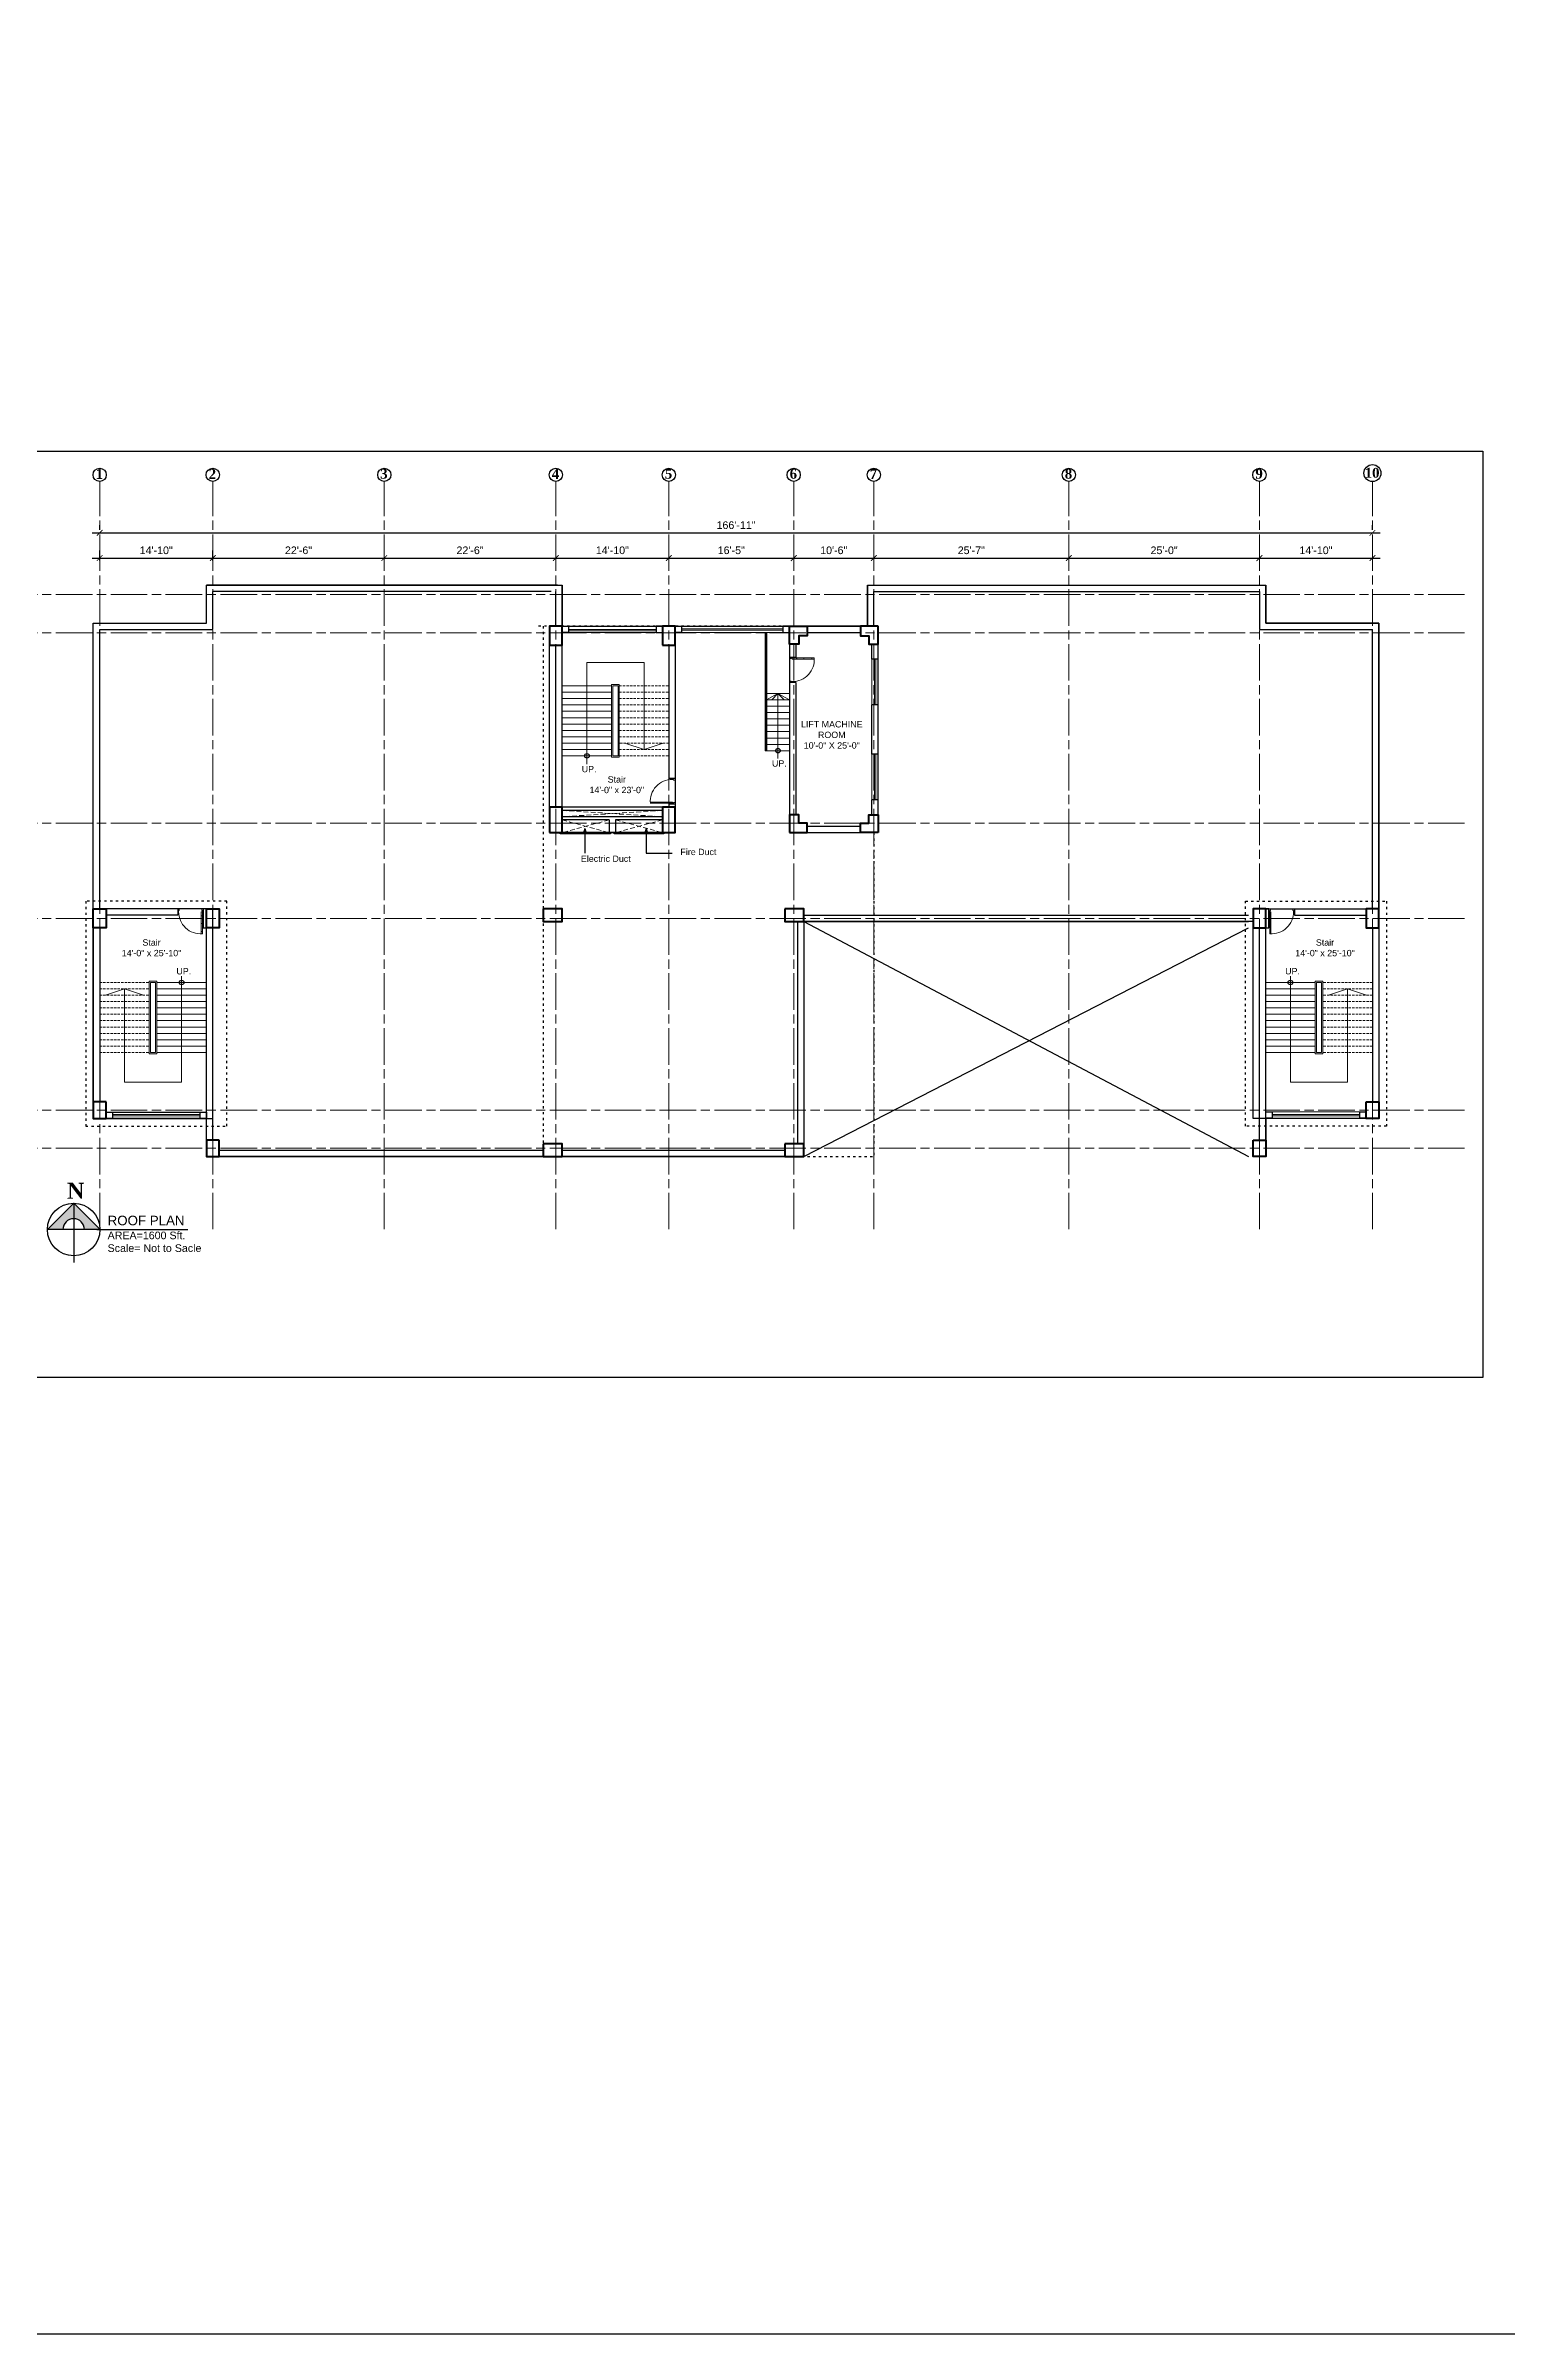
# Model space of a CAD drawing. Header units: inches. Extents: x -12 to 20935469, y -1604 to 24729220.
# Drawn here: x 20916800 to 20919099, y 24699905 to 24703509 of the extents above; entities that cross this region are included whole.
import ezdxf

# ---------------------------------------------------------------- set-up
doc = ezdxf.new("R2010")
doc.units = ezdxf.units.IN
doc.header["$LTSCALE"] = 0.03
doc.header["$MEASUREMENT"] = 0
doc.header["$PDMODE"] = 32
doc.header["$PDSIZE"] = 15
for name, pattern in [('ACAD_ISO03W100', [30, 12, -18]), ('ACAD_ISO08W100', [36, 24, -3, 6, -3]), ('DASHED2', [0.375, 0.25, -0.125])]:
    doc.linetypes.add(name, pattern=pattern)
for name, color, linetype, lineweight in [('column', 1, 'Continuous', 40), ('Dim Line', 252, 'Continuous', 13), ('Door', 7, 'Continuous', 18), ('Dot', 253, 'Continuous', 0), ('Gas', 21, 'Continuous', 5), ('Grid Line', 252, 'Continuous', 18), ('Low Wall', 7, 'Continuous', 30), ('Main Wall', 7, 'Continuous', 30), ('RAIL', 23, 'Continuous', 13), ('STAIR', 46, 'Continuous', 15), ('wind.', 150, 'Continuous', 20)]:
    doc.layers.add(name, color=color, linetype=linetype, lineweight=lineweight)
doc.layers.add('TEXT', color=7, linetype='Continuous')
doc.styles.add('2', font='swisscl.ttf')
doc.styles.add('RomanS', font='arial.ttf', dxfattribs={"height": 12})
doc.styles.get("Standard").update_dxf_attribs({"font": 'timesbd.ttf'})
doc.dimstyles.new('Aec_Arch_I', dxfattribs={"dimscale": 96, "dimtxt": 12, "dimasz": 0.09375, "dimexe": 0.125, "dimexo": 0.125, "dimgap": 0.0625, "dimtad": 1, "dimdec": 0, "dimzin": 3, "dimdsep": 46, "dimlunit": 4, "dimtxsty": 'RomanS', "dimblk1": 'ARCHTICK', "dimblk2": 'ARCHTICK', "dimsah": 1, "dimcen": 0.09375, "dimdle": 0.125, "dimadec": 0, "dimazin": 0, "dimtfac": 0.75, "dimtdec": 0, "dimtmove": 2, "dimatfit": 3, "dimldrblk": 'ARCHTICK', "dimfxl": 1, "dimfrac": 1, "dimtolj": 1, "dimtzin": 0, "dimarcsym": 0})

# ---------------------------------------------------------------- blocks, each defined once
blk = doc.blocks.new('Door_45')
at = {"layer": 'Door'}
for p, q in [((1.5, 5), (1.5, 44)), ((3.5, 44), (3.5, 5)), ((0, 0), (0, 5)), ((0, 5), (1.5, 5)), ((1.5, 40), (2.2, 40)), ((1.5, 25.8), (2.2, 25.8)), ((1.5, 12.6), (2.2, 12.6)), ((3.5, 5), (1.5, 5)), ((1.5, 5), (1.5, 3)), ((1.5, 3), (2.5, 3)), ((2.2, 40), (2.2, 39.5)), ((2.2, 39.5), (2.7, 39.5)), ((2.2, 25.8), (2.2, 25.3)), ((2.2, 25.3), (2.7, 25.3)), ((2.2, 12.6), (2.2, 13.1)), ((2.2, 13.1), (2.7, 13.1)), ((2.5, 3), (2.5, 0)), ((2.7, 39.5), (2.7, 40)), ((2.7, 40), (3.5, 40)), ((2.7, 25.8), (3.5, 25.8)), ((2.7, 25.3), (2.7, 25.8)), ((2.7, 13.1), (2.7, 12.6)), ((2.7, 12.6), (3.5, 12.6)), ((42.5, 3), (42.5, 0)), ((43.5, 3), (42.5, 3)), ((45, 5), (43.5, 5)), ((43.5, 5), (43.5, 3)), ((45, 0), (45, 5)), ((2.5, 0), (0, 0)), ((42.5, 0), (45, 0))]:
    blk.add_line(p, q, dxfattribs=at)
blk.add_arc((4.7, 5.3), 38.8, 359.6233, 94.6685, dxfattribs=at)
blk = doc.blocks.new('_ArchTick')
at = {"color": 0, "linetype": 'ByBlock', "lineweight": 35, "const_width": 0.15}
blk.add_lwpolyline([(-0.5, -0.5), (0.5, 0.5)], dxfattribs=at)
blk = doc.blocks.new('*D14')
at = {"layer": 'Defpoints', "color": 0, "transparency": 16777216}
for p in [(20830948.3, 24724562.3), (20831126.3, 24724578.2), (20831126.3, 24724562.3)]:
    blk.add_point(p, dxfattribs=at)
at = {"layer": 'Dim Line', "color": 0, "lineweight": -2, "transparency": 16777216}
for p, q in [((20830936.3, 24724578.2), (20831138.3, 24724578.2)), ((20830948.3, 24724574.3), (20830948.3, 24724590.2)), ((20831126.3, 24724574.3), (20831126.3, 24724590.2))]:
    blk.add_line(p, q, dxfattribs=at)
at = {"layer": 'Dim Line', "color": 0, "lineweight": -2, "transparency": 16777216, "xscale": 9, "yscale": 9, "zscale": 9, "rotation": 180}
blk.add_blockref('_ArchTick', (20830948.3, 24724578.2), dxfattribs=at)
at = {"layer": 'Dim Line', "color": 0, "lineweight": -2, "transparency": 16777216, "xscale": 9, "yscale": 9, "zscale": 9}
blk.add_blockref('_ArchTick', (20831126.3, 24724578.2), dxfattribs=at)
at = {"layer": 'Dim Line', "color": 0, "transparency": 16777216, "insert": (20831037.3, 24724590.3), "char_height": 12, "attachment_point": 5, "style": 'RomanS'}
blk.add_mtext('\\A1;14\'-10"', dxfattribs=at)
blk = doc.blocks.new('*D7')
at = {"layer": 'Defpoints', "color": 0, "transparency": 16777216}
for p in [(20831126.3, 24724562.3), (20831396.3, 24724578.2), (20831396.3, 24724578.2)]:
    blk.add_point(p, dxfattribs=at)
at = {"layer": 'Dim Line', "color": 0, "lineweight": -2, "transparency": 16777216}
for p, q in [((20831114.3, 24724578.2), (20831408.3, 24724578.2)), ((20831126.3, 24724574.3), (20831126.3, 24724590.2))]:
    blk.add_line(p, q, dxfattribs=at)
at = {"layer": 'Dim Line', "color": 0, "lineweight": -2, "transparency": 16777216, "xscale": 9, "yscale": 9, "zscale": 9, "rotation": 180}
blk.add_blockref('_ArchTick', (20831126.3, 24724578.2), dxfattribs=at)
at = {"layer": 'Dim Line', "color": 0, "lineweight": -2, "transparency": 16777216, "xscale": 9, "yscale": 9, "zscale": 9}
blk.add_blockref('_ArchTick', (20831396.3, 24724578.2), dxfattribs=at)
at = {"layer": 'Dim Line', "color": 0, "transparency": 16777216, "insert": (20831261.3, 24724590.3), "char_height": 12, "attachment_point": 5, "style": 'RomanS'}
blk.add_mtext('\\A1;22\'-6"', dxfattribs=at)
blk = doc.blocks.new('*D8')
at = {"layer": 'Defpoints', "color": 0, "transparency": 16777216}
for p in [(20831396.3, 24724578.2), (20831666.3, 24724578.2), (20831666.3, 24724578.2)]:
    blk.add_point(p, dxfattribs=at)
at = {"layer": 'Dim Line', "color": 0, "lineweight": -2, "transparency": 16777216}
blk.add_line((20831384.3, 24724578.2), (20831678.3, 24724578.2), dxfattribs=at)
at = {"layer": 'Dim Line', "color": 0, "lineweight": -2, "transparency": 16777216, "xscale": 9, "yscale": 9, "zscale": 9, "rotation": 180}
blk.add_blockref('_ArchTick', (20831396.3, 24724578.2), dxfattribs=at)
at = {"layer": 'Dim Line', "color": 0, "lineweight": -2, "transparency": 16777216, "xscale": 9, "yscale": 9, "zscale": 9}
blk.add_blockref('_ArchTick', (20831666.3, 24724578.2), dxfattribs=at)
at = {"layer": 'Dim Line', "color": 0, "transparency": 16777216, "insert": (20831531.3, 24724590.3), "char_height": 12, "attachment_point": 5, "style": 'RomanS'}
blk.add_mtext('\\A1;22\'-6"', dxfattribs=at)
blk = doc.blocks.new('*D9')
at = {"layer": 'Defpoints', "color": 0, "transparency": 16777216}
for p in [(20831666.3, 24724578.2), (20831844.3, 24724578.2), (20831844.3, 24724578.2)]:
    blk.add_point(p, dxfattribs=at)
at = {"layer": 'Dim Line', "color": 0, "lineweight": -2, "transparency": 16777216}
blk.add_line((20831654.3, 24724578.2), (20831856.3, 24724578.2), dxfattribs=at)
at = {"layer": 'Dim Line', "color": 0, "lineweight": -2, "transparency": 16777216, "xscale": 9, "yscale": 9, "zscale": 9, "rotation": 180}
blk.add_blockref('_ArchTick', (20831666.3, 24724578.2), dxfattribs=at)
at = {"layer": 'Dim Line', "color": 0, "lineweight": -2, "transparency": 16777216, "xscale": 9, "yscale": 9, "zscale": 9}
blk.add_blockref('_ArchTick', (20831844.3, 24724578.2), dxfattribs=at)
at = {"layer": 'Dim Line', "color": 0, "transparency": 16777216, "insert": (20831755.3, 24724590.3), "char_height": 12, "attachment_point": 5, "style": 'RomanS'}
blk.add_mtext('\\A1;14\'-10"', dxfattribs=at)
blk = doc.blocks.new('*D21')
at = {"layer": 'Defpoints', "color": 0, "transparency": 16777216}
for p in [(20831844.3, 24724578.2), (20832040.8, 24724578.2), (20832040.8, 24724578.2)]:
    blk.add_point(p, dxfattribs=at)
at = {"layer": 'Dim Line', "color": 0, "lineweight": -2, "transparency": 16777216}
for p, q in [((20831832.3, 24724578.2), (20832052.8, 24724578.2)), ((20831844.3, 24724566.2), (20831844.3, 24724566.2)), ((20832040.8, 24724566.2), (20832040.8, 24724566.2))]:
    blk.add_line(p, q, dxfattribs=at)
at = {"layer": 'Dim Line', "color": 0, "lineweight": -2, "transparency": 16777216, "xscale": 9, "yscale": 9, "zscale": 9, "rotation": 180}
blk.add_blockref('_ArchTick', (20831844.3, 24724578.2), dxfattribs=at)
at = {"layer": 'Dim Line', "color": 0, "lineweight": -2, "transparency": 16777216, "xscale": 9, "yscale": 9, "zscale": 9}
blk.add_blockref('_ArchTick', (20832040.8, 24724578.2), dxfattribs=at)
at = {"layer": 'Dim Line', "color": 0, "transparency": 16777216, "insert": (20831942.5, 24724590.3), "char_height": 12, "attachment_point": 5, "style": 'RomanS'}
blk.add_mtext('\\A1;16\'-5"', dxfattribs=at)
blk = doc.blocks.new('*D22')
at = {"layer": 'Defpoints', "color": 0, "transparency": 16777216}
for p in [(20832040.8, 24724578.2), (20832166.8, 24724578.2), (20832166.8, 24724578.2)]:
    blk.add_point(p, dxfattribs=at)
at = {"layer": 'Dim Line', "color": 0, "lineweight": -2, "transparency": 16777216}
for p, q in [((20832028.8, 24724578.2), (20832178.8, 24724578.2)), ((20832040.8, 24724566.2), (20832040.8, 24724566.2)), ((20832166.8, 24724566.2), (20832166.8, 24724566.2))]:
    blk.add_line(p, q, dxfattribs=at)
at = {"layer": 'Dim Line', "color": 0, "lineweight": -2, "transparency": 16777216, "xscale": 9, "yscale": 9, "zscale": 9, "rotation": 180}
blk.add_blockref('_ArchTick', (20832040.8, 24724578.2), dxfattribs=at)
at = {"layer": 'Dim Line', "color": 0, "lineweight": -2, "transparency": 16777216, "xscale": 9, "yscale": 9, "zscale": 9}
blk.add_blockref('_ArchTick', (20832166.8, 24724578.2), dxfattribs=at)
at = {"layer": 'Dim Line', "color": 0, "transparency": 16777216, "insert": (20832103.8, 24724590.3), "char_height": 12, "attachment_point": 5, "style": 'RomanS'}
blk.add_mtext('\\A1;10\'-6"', dxfattribs=at)
blk = doc.blocks.new('*D23')
at = {"layer": 'Defpoints', "color": 0, "transparency": 16777216}
for p in [(20832166.8, 24724578.2), (20832473.8, 24724578.2), (20832473.8, 24724578.2)]:
    blk.add_point(p, dxfattribs=at)
at = {"layer": 'Dim Line', "color": 0, "lineweight": -2, "transparency": 16777216}
for p, q in [((20832154.8, 24724578.2), (20832485.8, 24724578.2)), ((20832166.8, 24724566.2), (20832166.8, 24724566.2)), ((20832473.8, 24724566.2), (20832473.8, 24724566.2))]:
    blk.add_line(p, q, dxfattribs=at)
at = {"layer": 'Dim Line', "color": 0, "lineweight": -2, "transparency": 16777216, "xscale": 9, "yscale": 9, "zscale": 9, "rotation": 180}
blk.add_blockref('_ArchTick', (20832166.8, 24724578.2), dxfattribs=at)
at = {"layer": 'Dim Line', "color": 0, "lineweight": -2, "transparency": 16777216, "xscale": 9, "yscale": 9, "zscale": 9}
blk.add_blockref('_ArchTick', (20832473.8, 24724578.2), dxfattribs=at)
at = {"layer": 'Dim Line', "color": 0, "transparency": 16777216, "insert": (20832320.3, 24724590.3), "char_height": 12, "attachment_point": 5, "style": 'RomanS'}
blk.add_mtext('\\A1;25\'-7"', dxfattribs=at)
blk = doc.blocks.new('*D10')
at = {"layer": 'Defpoints', "color": 0, "transparency": 16777216}
for p in [(20832473.8, 24724578.2), (20832773.8, 24724578.2), (20832773.8, 24724578.2)]:
    blk.add_point(p, dxfattribs=at)
at = {"layer": 'Dim Line', "color": 0, "lineweight": -2, "transparency": 16777216}
blk.add_line((20832461.8, 24724578.2), (20832785.8, 24724578.2), dxfattribs=at)
at = {"layer": 'Dim Line', "color": 0, "lineweight": -2, "transparency": 16777216, "xscale": 9, "yscale": 9, "zscale": 9, "rotation": 180}
blk.add_blockref('_ArchTick', (20832473.8, 24724578.2), dxfattribs=at)
at = {"layer": 'Dim Line', "color": 0, "lineweight": -2, "transparency": 16777216, "xscale": 9, "yscale": 9, "zscale": 9}
blk.add_blockref('_ArchTick', (20832773.8, 24724578.2), dxfattribs=at)
at = {"layer": 'Dim Line', "color": 0, "transparency": 16777216, "insert": (20832623.8, 24724590.3), "char_height": 12, "attachment_point": 5, "style": 'RomanS'}
blk.add_mtext('\\A1;25\'-0"', dxfattribs=at)
blk = doc.blocks.new('*D11')
at = {"layer": 'Defpoints', "color": 0, "transparency": 16777216}
for p in [(20832773.8, 24724578.2), (20832951.8, 24724578.2), (20832951.8, 24724578.2)]:
    blk.add_point(p, dxfattribs=at)
at = {"layer": 'Dim Line', "color": 0, "lineweight": -2, "transparency": 16777216}
for p, q in [((20832761.8, 24724578.2), (20832963.8, 24724578.2)), ((20832951.8, 24724566.2), (20832951.8, 24724566.2))]:
    blk.add_line(p, q, dxfattribs=at)
at = {"layer": 'Dim Line', "color": 0, "lineweight": -2, "transparency": 16777216, "xscale": 9, "yscale": 9, "zscale": 9, "rotation": 180}
blk.add_blockref('_ArchTick', (20832773.8, 24724578.2), dxfattribs=at)
at = {"layer": 'Dim Line', "color": 0, "lineweight": -2, "transparency": 16777216, "xscale": 9, "yscale": 9, "zscale": 9}
blk.add_blockref('_ArchTick', (20832951.8, 24724578.2), dxfattribs=at)
at = {"layer": 'Dim Line', "color": 0, "transparency": 16777216, "insert": (20832862.8, 24724590.3), "char_height": 12, "attachment_point": 5, "style": 'RomanS'}
blk.add_mtext('\\A1;14\'-10"', dxfattribs=at)
blk = doc.blocks.new('*D13')
at = {"layer": 'Defpoints', "color": 0, "transparency": 16777216}
for p in [(20830948.3, 24724610.7), (20832951.8, 24724617.8), (20832951.8, 24724610.7)]:
    blk.add_point(p, dxfattribs=at)
at = {"layer": 'Dim Line', "color": 0, "lineweight": -2, "transparency": 16777216}
for p, q in [((20830948.3, 24724622.7), (20830948.3, 24724629.8)), ((20832951.8, 24724622.7), (20832951.8, 24724629.8)), ((20830936.3, 24724617.8), (20832963.8, 24724617.8))]:
    blk.add_line(p, q, dxfattribs=at)
at = {"layer": 'Dim Line', "color": 0, "lineweight": -2, "transparency": 16777216, "xscale": 9, "yscale": 9, "zscale": 9, "rotation": 180}
blk.add_blockref('_ArchTick', (20830948.3, 24724617.8), dxfattribs=at)
at = {"layer": 'Dim Line', "color": 0, "lineweight": -2, "transparency": 16777216, "xscale": 9, "yscale": 9, "zscale": 9}
blk.add_blockref('_ArchTick', (20832951.8, 24724617.8), dxfattribs=at)
at = {"layer": 'Dim Line', "color": 0, "transparency": 16777216, "insert": (20831950, 24724629.9), "char_height": 12, "attachment_point": 5, "style": 'RomanS'}
blk.add_mtext('\\A1;166\'-11"', dxfattribs=at)
blk = doc.blocks.new('fff')
at = {"layer": 'Grid Line', "color": 252, "linetype": 'ACAD_ISO08W100', "lineweight": 9, "ltscale": 80, "true_color": 0x939598}
for p, q in [((20830948.3, 24723521.1), (20830948.3, 24724698.8)), ((20831126.3, 24723521.1), (20831126.3, 24724698.8)), ((20831396.3, 24723521.1), (20831396.3, 24724698.8)), ((20831666.3, 24723521.1), (20831666.3, 24724698.8)), ((20831844.3, 24723521.1), (20831844.3, 24724698.8)), ((20832040.8, 24723521.1), (20832040.8, 24724698.8)), ((20832166.8, 24723521.1), (20832166.8, 24724698.8)), ((20832473.8, 24723521.1), (20832473.8, 24724698.8)), ((20832773.8, 24723521.1), (20832773.8, 24724698.8)), ((20832951.8, 24723521.1), (20832951.8, 24724698.8)), ((20833096.9, 24724520.6), (20830726.1, 24724520.6)), ((20833096.9, 24724460.6), (20830726.1, 24724460.6)), ((20833096.9, 24724160.7), (20830726.1, 24724160.7)), ((20833096.9, 24724010.7), (20830726.1, 24724010.7)), ((20833096.9, 24723708.7), (20830726.1, 24723708.7)), ((20833096.9, 24723648.8), (20830726.1, 24723648.8))]:
    blk.add_line(p, q, dxfattribs=at)
at = {"layer": 'Dim Line'}
for base, p1, p2, picture, middle in [((20832951.7523, 24724617.8128), (20830948.3088, 24724610.7482), (20832951.7523, 24724610.7482), '*D13', (20831950.0306, 24724629.9397)), ((20831126.3, 24724578.2), (20830948.3, 24724562.3), (20831126.3, 24724562.3), '*D14', (20831037.3, 24724590.3)), ((20831396.3, 24724578.2), (20831126.3, 24724562.3), (20831396.3, 24724578.2), '*D7', (20831261.3, 24724590.3)), ((20831666.3, 24724578.2), (20831396.3, 24724578.2), (20831666.3, 24724578.2), '*D8', (20831531.3, 24724590.3)), ((20831844.3, 24724578.2), (20831666.3, 24724578.2), (20831844.3, 24724578.2), '*D9', (20831755.3, 24724590.3)), ((20832040.7792, 24724578.1666), (20831844.25, 24724578.1666), (20832040.7792, 24724578.1666), '*D21', (20831942.5146, 24724590.2934)), ((20832166.8, 24724578.2), (20832040.8, 24724578.2), (20832166.8, 24724578.2), '*D22', (20832103.8, 24724590.3)), ((20832473.8, 24724578.2), (20832166.8, 24724578.2), (20832473.8, 24724578.2), '*D23', (20832320.3, 24724590.3)), ((20832773.8, 24724578.2), (20832473.8, 24724578.2), (20832773.8, 24724578.2), '*D10', (20832623.8, 24724590.3)), ((20832951.8, 24724578.2), (20832773.8, 24724578.2), (20832951.8, 24724578.2), '*D11', (20832862.8, 24724590.3))]:
    dim = blk.add_linear_dim(base=base, p1=p1, p2=p2, dimstyle='Aec_Arch_I', dxfattribs=at)
    dim.commit()
    dim.dimension.update_dxf_attribs({"geometry": picture, "text_midpoint": middle})

msp = doc.modelspace()

# ---------------------------------------------------------------- hatches: boundary and pattern name
at = {"layer": 'Low Wall'}
h = msp.add_hatch(color=256, dxfattribs=at)
h.paths.add_polyline_path([(20916827.2, 24701644.5), (20916802.8, 24701644.5), (20916844.2, 24701685.9), (20916844.2, 24701661.5, 0.414214)])
h.paths.add_polyline_path([(20916844.2, 24701661.5), (20916844.2, 24701685.9), (20916885.7, 24701644.5), (20916861.3, 24701644.5, 0.414214)])

# ---------------------------------------------------------------- linework, layer by layer
at = {"linetype": 'ACAD_ISO03W100', "ltscale": 10}
for p, q in [((20918110.7, 24702594.5), (20917576.1, 24702594.5)), ((20917583.1, 24702594.5), (20917583.1, 24701779.5)), ((20918103.7, 24702269.4), (20918103.7, 24701759.5)), ((20917576.1, 24701759.5), (20918103.7, 24701759.5))]:
    msp.add_line(p, q, dxfattribs=at)
for p, q in [((20917932.7, 24702584.5), (20917932.7, 24702398.5)), ((20917960.7, 24702584.5), (20917932.7, 24702584.3)), ((20917934.7, 24702584.5), (20917934.7, 24702398.5)), ((20917934.7, 24702398.5), (20917932.7, 24702398.5)), ((20917648.6, 24702276.1), (20917647, 24702270.7)), ((20917648.6, 24702276.1), (20917648.6, 24702237.2)), ((20917648.6, 24702276.1), (20917650.3, 24702270.7)), ((20917745.4, 24702276.1), (20917743.7, 24702270.7)), ((20917745.4, 24702276.1), (20917745.4, 24702237)), ((20917745.4, 24702276.1), (20917747, 24702270.7)), ((20917745.4, 24702237), (20917786, 24702237)), ((20917993.7, 24702129.5), (20918693.7, 24701759.4)), ((20917993.7, 24701759.4), (20918693.7, 24702119.4)), ((20916900.1, 24701829.4), (20917048.1, 24701829.4)), ((20916900.1, 24701819.4), (20917048.1, 24701819.4)), ((20916844.2, 24701685.9), (20916844.2, 24701592.5)), ((20916880.5, 24701644.5), (20917024.1, 24701644.5))]:
    msp.add_line(p, q)
for points in [[(20914961.6, 24725803.9), (20920470.1, 24725803.9), (20920470.1, 24699904.9), (20914961.6, 24699904.9)], [(20917593.1, 24702594.5), (20917791, 24702594.5), (20917791, 24702269.5), (20917593.1, 24702269.5)], [(20917970.7, 24702269.5), (20918110.7, 24702269.5), (20918110.7, 24702594.5), (20917970.7, 24702594.5)], [(20917610, 24702269.5), (20917689.3, 24702269.5), (20917689.3, 24702267.5), (20917610, 24702267.5)], [(20917695.1, 24702269.5), (20917773.3, 24702269.5), (20917773.3, 24702267.5), (20917695.1, 24702267.5)], [(20916875.1, 24701819.4), (20917063.1, 24701819.4), (20917063.1, 24702149.4), (20916875.1, 24702149.4)], [(20918700.6, 24702149.4), (20918898.5, 24702149.4), (20918898.5, 24701819.4), (20918700.6, 24701819.4)]]:
    msp.add_lwpolyline(points, close=True)
for points in [[(20917053.1, 24701759.4), (20917053.1, 24701819.4), (20916875.1, 24701819.4), (20916875.1, 24702599.3), (20917053.1, 24702599.3), (20917053.1, 24702659.3), (20917613.1, 24702659.3), (20917613.1, 24702594.5), (20918093.7, 24702594.5), (20918093.7, 24702659.3), (20918720.6, 24702659.3), (20918720.6, 24702599.3), (20918898.5, 24702599.3), (20918898.5, 24701819.4), (20918720.6, 24701819.6), (20918720.6, 24701759.4), (20918700.6, 24701759.4), (20918700.6, 24701785.4), (20918710.6, 24701785.4), (20918710.6, 24702119.4), (20918700.6, 24702119.4), (20918700.6, 24702129.5), (20917993.7, 24702129.5), (20917993.7, 24701759.4), (20917053.1, 24701759.4)], [(20916885.6, 24701644.5), (20916802.8, 24701644.4)]]:
    msp.add_lwpolyline(points)
for points in [[(20916863.1, 24701807.4), (20917085.1, 24701807.4), (20917085.1, 24702161.4), (20916863.1, 24702161.4)], [(20918910.5, 24701807.4), (20918688.6, 24701807.4), (20918688.6, 24702161.4), (20918910.5, 24702161.4)]]:
    msp.add_lwpolyline(points, close=True, dxfattribs=at)
for centre, radius in [((20917652.1, 24702390.5), 3.61), ((20917952.7, 24702398.5), 3.61), ((20917014.1, 24702033.4), 3.61), ((20918759.4, 24702033.4), 3.61), ((20916844.2, 24701644.5), 41.4)]:
    msp.add_circle(centre, radius)
at = {"layer": 'column', "lineweight": 40, "ltscale": 20}
for points in [[(20917593.1, 24702564.5), (20917613.1, 24702564.5), (20917613.1, 24702594.5), (20917593.1, 24702594.5)], [(20917771, 24702564.5), (20917791, 24702564.5), (20917791, 24702594.5), (20917771, 24702594.5)], [(20917593.1, 24702269.5), (20917613.1, 24702269.5), (20917613.1, 24702309.5), (20917593.1, 24702309.5)], [(20917771, 24702269.5), (20917791, 24702269.5), (20917791, 24702309.5), (20917771, 24702309.5)], [(20916875.1, 24702149.4), (20916895.1, 24702149.4), (20916895.1, 24702119.4), (20916875.1, 24702119.4)], [(20917053.1, 24702149.4), (20917073.1, 24702149.4), (20917073.1, 24702119.4), (20917053.1, 24702119.4)], [(20917583.1, 24702149.5), (20917583.1, 24702129.5), (20917613.1, 24702129.5), (20917613.1, 24702149.5)], [(20917963.7, 24702149.5), (20917963.7, 24702129.5), (20917993.7, 24702129.5), (20917993.7, 24702149.5)], [(20918720.6, 24702149.4), (20918700.6, 24702149.4), (20918700.6, 24702119.4), (20918720.6, 24702119.4)], [(20918898.5, 24702149.4), (20918878.5, 24702149.4), (20918878.5, 24702119.4), (20918898.5, 24702119.4)], [(20916895.1, 24701845.4), (20916875.1, 24701845.4), (20916875.1, 24701819.4), (20916895.1, 24701819.4)], [(20918878.5, 24701845.4), (20918898.5, 24701845.4), (20918898.5, 24701819.4), (20918878.5, 24701819.4)], [(20917073.1, 24701785.4), (20917053.1, 24701785.4), (20917053.1, 24701759.4), (20917073.1, 24701759.4)], [(20918700.6, 24701785.4), (20918720.6, 24701785.4), (20918720.6, 24701759.4), (20918700.6, 24701759.4)], [(20917583.1, 24701779.5), (20917583.1, 24701759.5), (20917613.1, 24701759.5), (20917613.1, 24701779.5)], [(20917963.7, 24701779.4), (20917963.7, 24701759.4), (20917993.7, 24701759.4), (20917993.7, 24701779.4)]]:
    msp.add_lwpolyline(points, close=True, dxfattribs=at)
for points in [[(20917970.7, 24702594.5), (20917998.7, 24702594.5), (20917998.7, 24702579.5), (20917985.7, 24702579.5), (20917985.7, 24702566.5), (20917970.7, 24702566.5), (20917970.7, 24702594.5)], [(20918110.7, 24702594.5), (20918082.7, 24702594.5), (20918082.7, 24702579.5), (20918095.7, 24702579.5), (20918095.7, 24702566.5), (20918110.7, 24702566.5), (20918110.7, 24702594.5)], [(20917970.7, 24702269.5), (20917998.7, 24702269.5), (20917998.7, 24702284.5), (20917985.7, 24702284.5), (20917985.7, 24702297.5), (20917970.7, 24702297.5), (20917970.7, 24702269.5)], [(20918110.7, 24702269.5), (20918082.7, 24702269.5), (20918082.7, 24702284.5), (20918095.7, 24702284.5), (20918095.7, 24702297.5), (20918110.7, 24702297.5), (20918110.7, 24702269.5)]]:
    msp.add_lwpolyline(points, dxfattribs=at)
at = {"layer": 'Defpoints'}
msp.add_lwpolyline([(20916623.5, 24702870.2), (20919062.4, 24702870.2), (20919062.4, 24701411.7), (20916623.5, 24701411.7)], close=True, dxfattribs=at)
at = {"layer": 'Dot', "linetype": 'DASHED2', "lineweight": 0, "ltscale": 1000}
for p, q in [((20917613.1, 24702304.5), (20917771, 24702294.5)), ((20917771, 24702304.5), (20917613.1, 24702294.5)), ((20917687.1, 24702289.5), (20917613.1, 24702269.5)), ((20917613.1, 24702289.5), (20917687.1, 24702269.5)), ((20917697.1, 24702289.5), (20917771, 24702269.5)), ((20917771, 24702289.5), (20917697.1, 24702269.5))]:
    msp.add_line(p, q, dxfattribs=at)
at = {"layer": 'Gas', "color": 0, "lineweight": 5}
for points in [[(20917703, 24702388.5), (20917691, 24702388.5), (20917691, 24702502.5), (20917703, 24702502.5)], [(20917701, 24702390.5), (20917693, 24702390.5), (20917693, 24702500.5), (20917701, 24702500.5)], [(20916975.1, 24702035.4), (20916963.1, 24702035.4), (20916963.1, 24701921.4), (20916975.1, 24701921.4)], [(20916973.1, 24702033.4), (20916965.1, 24702033.4), (20916965.1, 24701923.4), (20916973.1, 24701923.4)], [(20918798.4, 24702035.4), (20918810.4, 24702035.4), (20918810.4, 24701921.4), (20918798.4, 24701921.4)], [(20918800.4, 24702033.4), (20918808.4, 24702033.4), (20918808.4, 24701923.4), (20918800.4, 24701923.4)]]:
    msp.add_lwpolyline(points, close=True, dxfattribs=at)
at = {"layer": 'Gas', "color": 0, "lineweight": 35}
msp.add_lwpolyline([(20917970.7, 24702269.5), (20917970.7, 24702269.5)], dxfattribs=at)
at = {"layer": 'Low Wall', "color": 0}
msp.add_lwpolyline([(20916802.8, 24701644.5), (20916844.2, 24701685.9), (20916885.7, 24701644.5)], dxfattribs=at)
at = {"layer": 'Low Wall'}
msp.add_arc((20916844.2, 24701644.5), 17, 0, 180, dxfattribs=at)
at = {"layer": 'Main Wall', "lineweight": 30}
for p, q in [((20917606, 24702659.3), (20917053.1, 24702659.3)), ((20917053.1, 24702599.3), (20917053.1, 24702659.3)), ((20917596, 24702649.3), (20917063.1, 24702649.3)), ((20917063.1, 24702589.3), (20917063.1, 24702649.3)), ((20917603.1, 24702594.5), (20917603.1, 24702649.3)), ((20917613.1, 24702594.5), (20917613.1, 24702659.3)), ((20918093.7, 24702659.3), (20918720.6, 24702659.3)), ((20918093.7, 24702659.3), (20918093.7, 24702594.5)), ((20918720.6, 24702599.3), (20918720.6, 24702659.3)), ((20917603.1, 24702613.3), (20917603.1, 24702613.3)), ((20916875.1, 24702599.3), (20917053.1, 24702599.3)), ((20916875.1, 24702149.4), (20916875.1, 24702599.3)), ((20916885.1, 24702589.3), (20917063.1, 24702589.3)), ((20916885.1, 24702149.4), (20916885.1, 24702589.3)), ((20917603.1, 24702607.3), (20917603.1, 24702607.3)), ((20917613.1, 24702309.5), (20917613.1, 24702584.5)), ((20917980.7, 24702594.5), (20918100.7, 24702594.5)), ((20917998.7, 24702584.5), (20918082.7, 24702584.5)), ((20918898.5, 24702599.3), (20918720.6, 24702599.3)), ((20918888.5, 24702149.4), (20918888.5, 24702589.3)), ((20918898.5, 24702149.4), (20918898.5, 24702599.3)), ((20917603.1, 24702309.5), (20917603.1, 24702564.5)), ((20917781, 24702564.5), (20917781, 24702354.5)), ((20917791, 24702564.5), (20917791, 24702354.5)), ((20917970.7, 24702546), (20917980.7, 24702546)), ((20918110.7, 24702542.5), (20918100.7, 24702542.5)), ((20918110.7, 24702470.5), (20918100.7, 24702470.5)), ((20918110.7, 24702393), (20918100.7, 24702393)), ((20917791, 24702354.5), (20917781, 24702354.5)), ((20917771, 24702309.5), (20917613.1, 24702309.5)), ((20917771, 24702304.5), (20917613.1, 24702304.5)), ((20917771, 24702294.5), (20917613.1, 24702294.5)), ((20917687.1, 24702289.5), (20917613.1, 24702289.5)), ((20917687.1, 24702289.5), (20917687.1, 24702269.5)), ((20917771, 24702289.5), (20917697.1, 24702289.5)), ((20917697.1, 24702289.5), (20917697.1, 24702269.5)), ((20917781, 24702314.5), (20917781, 24702309.5)), ((20917791, 24702314.5), (20917781, 24702314.5)), ((20917791, 24702314.5), (20917791, 24702309.5)), ((20918110.7, 24702321), (20918100.7, 24702321)), ((20917687.1, 24702269.5), (20917697.1, 24702269.5)), ((20917998.7, 24702269.5), (20918082.7, 24702269.5)), ((20917008.1, 24702149.4), (20916895.1, 24702149.4)), ((20917008.1, 24702149.4), (20917008.1, 24702139.4)), ((20917053.1, 24702149.4), (20917048.1, 24702149.4)), ((20917048.1, 24702149.4), (20917048.1, 24702119.4)), ((20917063.1, 24702149.4), (20917053.1, 24702149.4)), ((20918710.6, 24702149.4), (20918720.6, 24702149.4)), ((20918725.6, 24702149.4), (20918720.6, 24702149.4)), ((20918725.6, 24702119.4), (20918725.6, 24702149.4)), ((20918765.6, 24702149.4), (20918878.5, 24702149.4)), ((20918765.6, 24702149.4), (20918765.6, 24702139.4)), ((20916875.1, 24702119.4), (20916875.1, 24701845.4)), ((20916885.1, 24702119.4), (20916885.1, 24701845.4)), ((20917008.1, 24702139.4), (20916895.1, 24702139.4)), ((20917048.1, 24702119.4), (20917053.1, 24702119.4)), ((20917053.1, 24701785.4), (20917053.1, 24702119.4)), ((20917063.1, 24701785.4), (20917063.1, 24702119.4)), ((20917983.8, 24702129.5), (20917983.8, 24701779.4)), ((20917993.7, 24702139.5), (20918693.7, 24702139.5)), ((20917993.7, 24702129.5), (20918693.7, 24702129.5)), ((20917993.7, 24702129.5), (20917993.7, 24701779.4)), ((20918710.6, 24701785.4), (20918710.6, 24702119.4)), ((20918720.6, 24701785.4), (20918720.6, 24702119.4)), ((20918720.6, 24702119.4), (20918725.6, 24702119.4)), ((20918765.6, 24702139.4), (20918878.5, 24702139.4)), ((20918888.5, 24702119.4), (20918888.5, 24701845.4)), ((20918898.5, 24702119.4), (20918898.5, 24701845.4)), ((20918730.6, 24701829.6), (20918730.6, 24701819.6)), ((20917073.1, 24701769.4), (20917583.1, 24701769.4)), ((20917073.1, 24701759.4), (20917963.7, 24701759.4)), ((20917613.1, 24701769.4), (20917963.7, 24701769.4))]:
    msp.add_line(p, q, dxfattribs=at)
for points in [[(20918103.7, 24702594.5), (20918103.7, 24702649.3), (20918710.6, 24702649.3), (20918710.6, 24702589.3), (20918888.5, 24702589.3)], [(20917613.1, 24702594.5), (20917623.1, 24702594.5), (20917623.1, 24702584.5), (20917613.1, 24702584.5)], [(20917771.1, 24702594.5), (20917761.1, 24702594.5), (20917761.1, 24702584.5), (20917771.1, 24702584.5)], [(20917791.1, 24702594.5), (20917801.1, 24702594.5), (20917801.1, 24702584.5), (20917791.1, 24702584.5)], [(20917970.7, 24702594.5), (20917960.7, 24702594.5), (20917960.7, 24702584.5), (20917970.7, 24702584.5)], [(20917970.7, 24702566.5), (20917970.7, 24702546)], [(20917980.7, 24702566.5), (20917980.7, 24702546)], [(20918100.7, 24702542.5), (20918100.7, 24702566.5)], [(20918110.7, 24702542.5), (20918110.7, 24702566.5)], [(20917980.7, 24702506), (20917970.7, 24702506), (20917970.7, 24702297.5)], [(20917980.7, 24702506), (20917980.7, 24702297.5)], [(20918100.7, 24702393), (20918100.7, 24702470.5)], [(20918110.7, 24702393), (20918110.7, 24702470.5)], [(20918100.7, 24702297.5), (20918100.7, 24702321)], [(20918110.7, 24702297.4), (20918110.7, 24702321)], [(20917998.7, 24702279.5), (20918082.7, 24702279.5)], [(20918730.6, 24701819.6), (20918720.6, 24701819.6), (20918720.6, 24701829.6), (20918730.6, 24701829.6)], [(20918878.5, 24701819.6), (20918868.5, 24701819.6), (20918868.5, 24701829.6), (20918878.5, 24701829.6)]]:
    msp.add_lwpolyline(points, dxfattribs=at)
at = {"layer": 'Main Wall'}
for points in [[(20916895.1, 24701829.4), (20916905.1, 24701829.4), (20916905.1, 24701819.4), (20916895.1, 24701819.4)], [(20917043.1, 24701829.4), (20917053.1, 24701829.4), (20917053.1, 24701819.4), (20917043.1, 24701819.4)]]:
    msp.add_lwpolyline(points, close=True, dxfattribs=at)
at = {"layer": 'RAIL', "lineweight": 9}
for p, q in [((20917652.1, 24702377.3), (20917652.1, 24702537.5)), ((20917652.1, 24702537.5), (20917742, 24702537.5)), ((20917742, 24702537.5), (20917742, 24702400.5)), ((20917712, 24702410.5), (20917742, 24702400.5)), ((20917742, 24702400.5), (20917772, 24702410.5)), ((20917014.1, 24702043.2), (20917014.1, 24701876.4)), ((20918759.4, 24702043.2), (20918759.4, 24701876.4)), ((20916924.1, 24702023.4), (20916894.1, 24702013.4)), ((20916924.1, 24701876.4), (20916924.1, 24702023.4)), ((20916954.1, 24702013.4), (20916924.1, 24702023.4)), ((20917053.1, 24702013.4), (20916975.1, 24702013.4)), ((20918720.4, 24702013.4), (20918798.4, 24702013.4)), ((20918819.4, 24702013.4), (20918849.4, 24702023.4)), ((20918849.4, 24701876.4), (20918849.4, 24702023.4)), ((20918849.4, 24702023.4), (20918879.4, 24702013.4)), ((20917014.1, 24701876.4), (20916924.1, 24701876.4)), ((20918759.4, 24701876.4), (20918849.4, 24701876.4))]:
    msp.add_line(p, q, dxfattribs=at)
at = {"layer": 'STAIR', "color": 32, "lineweight": 5}
for p, q in [((20917613.1, 24702500.5), (20917691, 24702500.5)), ((20917613.1, 24702490.5), (20917691, 24702490.5)), ((20917613.1, 24702480.5), (20917691, 24702480.5)), ((20917613.1, 24702470.5), (20917691, 24702470.5)), ((20917970.7, 24702488.5), (20917934.7, 24702488.5)), ((20917952.7, 24702488.5), (20917934.7, 24702478.5)), ((20917970.7, 24702478.5), (20917934.7, 24702478.5)), ((20917934.7, 24702478.5), (20917943, 24702478.5)), ((20917970.7, 24702468.5), (20917934.7, 24702468.5)), ((20917943, 24702478.5), (20917952.7, 24702488.5)), ((20917952.7, 24702386.2), (20917952.7, 24702488.5)), ((20917952.7, 24702488.5), (20917970.7, 24702478.5)), ((20917962.5, 24702478.5), (20917952.7, 24702488.5)), ((20917970.7, 24702478.5), (20917962.5, 24702478.5)), ((20917613.1, 24702460.5), (20917691, 24702460.5)), ((20917613.1, 24702450.5), (20917691, 24702450.5)), ((20917613.1, 24702440.5), (20917691, 24702440.5)), ((20917613.1, 24702430.5), (20917691, 24702430.5)), ((20917970.7, 24702458.5), (20917934.7, 24702458.5)), ((20917970.7, 24702448.5), (20917934.7, 24702448.5)), ((20917970.7, 24702438.5), (20917934.7, 24702438.5)), ((20917613.1, 24702420.5), (20917691, 24702420.5)), ((20917613.1, 24702410.5), (20917691, 24702410.5)), ((20917613.1, 24702400.5), (20917691, 24702400.5)), ((20917970.7, 24702428.5), (20917934.7, 24702428.5)), ((20917970.7, 24702418.5), (20917934.7, 24702418.5)), ((20917970.7, 24702408.5), (20917934.7, 24702408.5)), ((20917970.7, 24702398.5), (20917934.7, 24702398.5)), ((20917613.1, 24702390.5), (20917691, 24702390.5)), ((20916975.1, 24702033.4), (20917053.1, 24702033.4)), ((20918798.4, 24702033.4), (20918720.4, 24702033.4)), ((20916975.1, 24702023.4), (20917053.1, 24702023.4)), ((20916975.1, 24702003.4), (20917053.1, 24702003.4)), ((20916993.1, 24702013.4), (20917053.1, 24702013.4)), ((20918798.4, 24702023.4), (20918720.4, 24702023.4)), ((20918780.4, 24702013.4), (20918720.4, 24702013.4)), ((20918798.4, 24702003.4), (20918720.4, 24702003.4)), ((20916975.1, 24701993.4), (20917053.1, 24701993.4)), ((20916975.1, 24701983.4), (20917053.1, 24701983.4)), ((20916975.1, 24701973.4), (20917053.1, 24701973.4)), ((20916975.1, 24701963.4), (20917053.1, 24701963.4)), ((20918798.4, 24701993.4), (20918720.4, 24701993.4)), ((20918798.4, 24701983.4), (20918720.4, 24701983.4)), ((20918798.4, 24701973.4), (20918720.4, 24701973.4)), ((20918798.4, 24701963.4), (20918720.4, 24701963.4)), ((20916975.1, 24701953.4), (20917053.1, 24701953.4)), ((20916975.1, 24701943.4), (20917053.1, 24701943.4)), ((20916975.1, 24701933.4), (20917053.1, 24701933.4)), ((20918798.4, 24701953.4), (20918720.4, 24701953.4)), ((20918798.4, 24701943.4), (20918720.4, 24701943.4)), ((20918798.4, 24701933.4), (20918720.4, 24701933.4)), ((20916975.1, 24701923.4), (20917053.1, 24701923.4)), ((20918798.4, 24701923.4), (20918720.4, 24701923.4))]:
    msp.add_line(p, q, dxfattribs=at)
at = {"layer": 'STAIR', "color": 32, "linetype": 'DASHED2', "lineweight": 5, "ltscale": 500}
for p, q in [((20917703, 24702500.5), (20917781, 24702500.5)), ((20917703, 24702490.5), (20917781, 24702490.5)), ((20917703, 24702480.5), (20917781, 24702480.5)), ((20917703, 24702470.5), (20917781, 24702470.5)), ((20917703, 24702460.5), (20917781, 24702460.5)), ((20917703, 24702450.5), (20917781, 24702450.5)), ((20917703, 24702440.5), (20917781, 24702440.5)), ((20917703, 24702430.5), (20917781, 24702430.5)), ((20917703, 24702420.5), (20917781, 24702420.5)), ((20917781, 24702410.5), (20917703, 24702410.5)), ((20917703, 24702400.5), (20917781, 24702400.5)), ((20917721, 24702410.5), (20917781, 24702410.5)), ((20917703, 24702390.5), (20917781, 24702390.5)), ((20916885.1, 24702033.4), (20916963.1, 24702033.4)), ((20918888.4, 24702033.4), (20918810.4, 24702033.4)), ((20916885.1, 24702023.4), (20916963.1, 24702023.4)), ((20916885.1, 24702013.4), (20916963.1, 24702013.4)), ((20916885.1, 24702003.4), (20916963.1, 24702003.4)), ((20918888.4, 24702023.4), (20918810.4, 24702023.4)), ((20918888.4, 24702013.4), (20918810.4, 24702013.4)), ((20918888.4, 24702003.4), (20918810.4, 24702003.4)), ((20916885.1, 24701993.4), (20916963.1, 24701993.4)), ((20916885.1, 24701983.4), (20916963.1, 24701983.4)), ((20916885.1, 24701973.4), (20916963.1, 24701973.4)), ((20916885.1, 24701963.4), (20916963.1, 24701963.4)), ((20918888.4, 24701993.4), (20918810.4, 24701993.4)), ((20918888.4, 24701983.4), (20918810.4, 24701983.4)), ((20918888.4, 24701973.4), (20918810.4, 24701973.4)), ((20918888.4, 24701963.4), (20918810.4, 24701963.4)), ((20916885.1, 24701953.4), (20916963.1, 24701953.4)), ((20916885.1, 24701943.4), (20916963.1, 24701943.4)), ((20916885.1, 24701933.4), (20916963.1, 24701933.4)), ((20918888.4, 24701953.4), (20918810.4, 24701953.4)), ((20918888.4, 24701943.4), (20918810.4, 24701943.4)), ((20918888.4, 24701933.4), (20918810.4, 24701933.4)), ((20916885.1, 24701923.4), (20916963.1, 24701923.4)), ((20918888.4, 24701923.4), (20918810.4, 24701923.4))]:
    msp.add_line(p, q, dxfattribs=at)
at = {"layer": 'TEXT'}
for centre, radius in [((20916885.1, 24702832.9), 10.4), ((20917063.1, 24702832.9), 10.4), ((20917333.1, 24702832.9), 10.4), ((20917603.1, 24702832.9), 10.4), ((20917781, 24702832.9), 10.4), ((20917977.6, 24702832.9), 10.4), ((20918103.6, 24702832.9), 10.4), ((20918410.6, 24702832.9), 10.4), ((20918710.6, 24702832.9), 10.4), ((20918888.5, 24702835.7), 13.3)]:
    msp.add_circle(centre, radius, dxfattribs=at)
at = {"layer": 'wind.', "lineweight": 5}
for p, q in [((20917623.1, 24702594.5), (20917761.1, 24702594.5)), ((20917623.1, 24702589.5), (20917761.1, 24702589.5)), ((20917623.1, 24702587.5), (20917761.1, 24702587.5)), ((20917623.1, 24702584.5), (20917761.1, 24702584.5)), ((20917794, 24702594.5), (20917960.7, 24702594.5)), ((20917794, 24702584.5), (20917963.6, 24702584.5)), ((20917801.1, 24702590.5), (20917960.7, 24702590.5)), ((20917801.1, 24702588.5), (20917960.7, 24702588.5)), ((20918100.7, 24702470.5), (20918100.7, 24702542.5)), ((20918104.7, 24702470.5), (20918104.7, 24702542.5)), ((20918106.7, 24702470.5), (20918106.7, 24702542.5)), ((20918110.7, 24702470.5), (20918110.7, 24702542.5)), ((20918100.7, 24702393), (20918100.7, 24702321)), ((20918104.7, 24702321), (20918104.7, 24702393)), ((20918106.7, 24702321), (20918106.7, 24702393)), ((20918110.7, 24702321), (20918110.7, 24702393)), ((20918868.5, 24701829.6), (20918730.6, 24701829.6)), ((20918868.5, 24701825.6), (20918730.6, 24701825.6)), ((20918868.5, 24701823.6), (20918730.6, 24701823.6)), ((20918868.5, 24701819.6), (20918730.6, 24701819.6))]:
    msp.add_line(p, q, dxfattribs=at)
at = {"layer": 'wind.'}
for p, q in [((20916905.1, 24701825.4), (20917043.1, 24701825.4)), ((20916905.1, 24701823.4), (20917043.1, 24701823.4))]:
    msp.add_line(p, q, dxfattribs=at)

# ---------------------------------------------------------------- block references
msp.add_blockref('fff', (85936.8, -21876.3))
at = {"layer": 'Door', "color": 250, "ltscale": 20, "yscale": 0.8888888888759539, "zscale": 0.8888888888759539}
for p, xscale, rotation in [((20917970.8, 24702546), 0.8888888888759539, 270), ((20917791, 24702314.5), 0.8888888888759539, 90.00000000000001), ((20917048.1, 24702149.4), 0.8888888888759539, 180), ((20918725.6, 24702149.4), -0.8888888888759539, 180)]:
    msp.add_blockref('Door_45', p, dxfattribs=dict(at, xscale=xscale, rotation=rotation))

# ---------------------------------------------------------------- texts
msp.add_text('N', height=25.2).set_placement((20916833.7, 24701692.9))
at = {"layer": 'TEXT', "char_height": 15.44, "width": 227.458, "attachment_point": 8, "rotation": 0}
for s, insert in [('\\A1;1', (20916884.6, 24702826.6)), ('\\A1;2', (20917062.5, 24702826.6)), ('\\A1;3', (20917332.5, 24702826.6)), ('\\A1;4', (20917602.5, 24702826.6)), ('\\A1;5', (20917780.5, 24702826.6)), ('\\A1;6', (20917977, 24702826.6)), ('\\A1;7', (20918103.1, 24702826.6)), ('\\A1;8', (20918410.1, 24702826.6)), ('\\A1;9', (20918710.1, 24702826.6)), ('\\A1;10', (20918888, 24702828.2))]:
    msp.add_mtext(s, dxfattribs=dict(at, insert=insert))
at = {"layer": 'TEXT', "color": 30, "lineweight": 5, "ltscale": 20, "attachment_point": 2, "style": '2'}
for s, width, gutter_width, insert, char_height in [('\\pxsm1;{\\fArial|b0|i0|c0|p34;\\C0;LIFT MACHINE \\PROOM\\P10\'-0" X 25\'-0" }', 235.592, 0.75, (20918037.5, 24702445.1), 10), ('{\\fArial|b0|i0|c0|p34;\\C0;UP.}', 104.76, 0.5, (20917655.5, 24702374.6), 10), ('\\pxsm1;{\\fArial|b0|i0|c0|p34;\\C0;Stair\\P14\'-0" x 23\'-0"  }', 114.807, 0.282, (20917699.1, 24702358.3), 10), ('{\\fArial|b0|i0|c0|p34;\\C0;UP.}', 104.76, 0.5, (20917955, 24702383.4), 10), ('\\pxsm1,qc;{\\fArial|b0|i0|c0|p34;\\C0;Electric Duct}', 326.753, 0.75, (20917681.8, 24702233.4), 10), ('\\pxsm1,qc;{\\fArial|b0|i0|c0|p34;\\C0;Fire Duct}', 326.753, 0.75, (20917827.6, 24702244.1), 10), ('\\pxsm1;{\\fArial|b0|i0|c0|p34;\\C0;Stair\\P14\'-0" x 25\'-10"  }', 114.807, 0.282, (20916966.8, 24702101.5), 10), ('\\pxsm1;{\\fArial|b0|i0|c0|p34;\\C0;Stair\\P14\'-0" x 25\'-10"  }', 114.807, 0.282, (20918813.9, 24702101.5), 10), ('{\\fArial|b0|i0|c0|p34;\\C0;UP.}', 104.76, 0.5, (20917017.5, 24702056.2), 10), ('{\\fArial|b0|i0|c0|p34;\\C0;UP.}', 104.76, 0.5, (20918762.8, 24702056.2), 10), ('\\A1;\\pxql;{\\fArial|b0|i0|c0|p34;\\C0;ROOF PLAN\\P\\H0.8x;AREA=1600 Sft.\\PScale= \\H1x;Not to Sacle}', 174.601, 0.5, (20916984.9, 24701666.2), 15)]:
    msp.add_mtext_dynamic_manual_height_columns(s, width=width, gutter_width=gutter_width, heights=[0], dxfattribs=dict(at, insert=insert, char_height=char_height))

doc.saveas('drawing.dxf')
